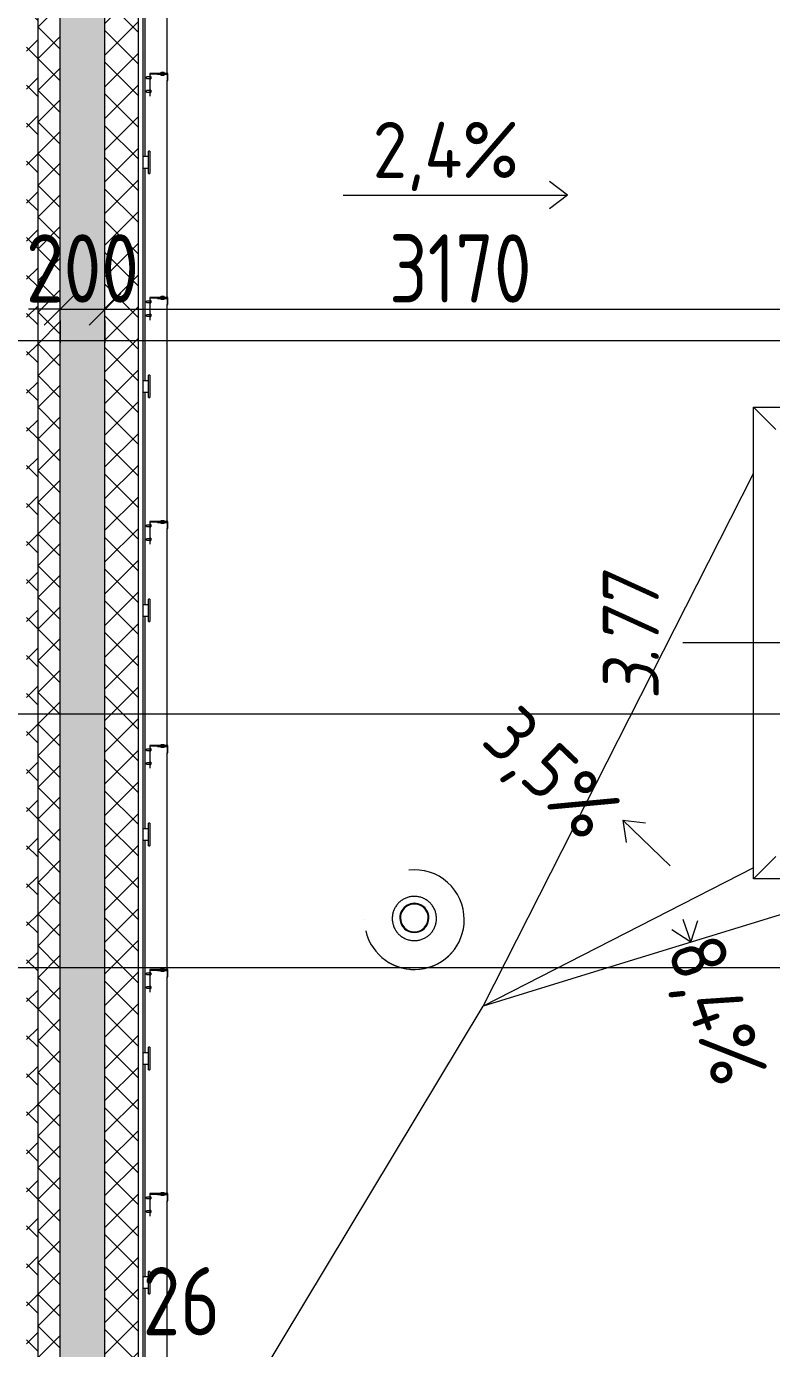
# Model space of a CAD drawing. Header units: millimetres. Extents: x -68946 to 690821, y -552984 to 293768.
# Drawn here: x 160017 to 163340, y -532555 to -526654 of the extents above; entities that cross this region are included whole.
import ezdxf

# ---------------------------------------------------------------- set-up
doc = ezdxf.new("R2010")
doc.units = ezdxf.units.MM
doc.linetypes.add('ADSK_Линия сетки', pattern=[2500, 2000, -250, 0, -250])
doc.layers.get('Defpoints').update_dxf_attribs({"color": 250})
for name, color, linetype, lineweight in [('Крыша', 7, 'Continuous', 5), ('Марки окон', 7, 'Continuous', 9), ('Оборудование', 7, 'Continuous', 9), ('Ограждение', 7, 'Continuous', 5), ('Оси', 250, 'Continuous', 9), ('Размеры', 7, 'Continuous', 9), ('Стены внутренние', 7, 'Continuous', 9), ('Стены наружные', 7, 'Continuous', 9), ('Стены отделка', 7, 'Continuous', 13), ('Стены перегородки', 7, 'Continuous', 13), ('Стены штриховка', 250, 'Continuous', 9)]:
    doc.layers.add(name, color=color, linetype=linetype, lineweight=lineweight)
doc.styles.add('GOST Common_2', font='', dxfattribs={"width": 0.8, "height": 350})
doc.styles.add('ISOCPEUR_1', font='isocpeur.ttf', dxfattribs={"width": 0.9, "height": 250})
doc.styles.add('ISOCPEUR_I', font='isocpeui.ttf', dxfattribs={"width": 0.9, "height": 12.5})
doc.styles.add('А3', font='ГОСТ тип А.ttf')
doc.styles.get('GOST Common_2').set_extended_font_data('GOST Common')
doc.dimstyles.new('ADSK_Основной_2_мм', dxfattribs={"dimscale": 304.8, "dimtxt": 201.142999, "dimasz": 0.463911, "dimexe": 0.492126, "dimexo": 0.492126, "dimgap": 0.098425, "dimtad": 1, "dimdec": 0, "dimdsep": 46, "dimtxsty": 'GOST Common_2', "dimblk1": 'OBLIQUE', "dimblk2": 'OBLIQUE', "dimsah": 1, "dimcen": 0.09, "dimdle": 0.492126, "dimazin": 0, "dimtfac": 1, "dimtdec": 4, "dimtix": 1, "dimtmove": 1, "dimatfit": 3, "dimfxl": 1, "dimtvp": 1, "dimtolj": 1, "dimtzin": 0, "dimlwd": 9, "dimlwe": 9, "dimarcsym": 2})
doc.dimstyles.new('ADSK_Основной_2_мм_1', dxfattribs={"dimscale": 304.8, "dimtxt": 201.142999, "dimasz": 0.463911, "dimexe": 0.492126, "dimexo": 0.492126, "dimgap": 0.098425, "dimtad": 1, "dimdec": 0, "dimdsep": 46, "dimtxsty": 'GOST Common_2', "dimblk1": 'OBLIQUE', "dimblk2": 'OBLIQUE', "dimsah": 1, "dimcen": 0.09, "dimdle": 0.492126, "dimazin": 0, "dimtfac": 1, "dimtdec": 4, "dimtix": 1, "dimtmove": 0, "dimatfit": 3, "dimfxl": 1, "dimtvp": 1, "dimtolj": 1, "dimtzin": 0, "dimlwd": 9, "dimlwe": 9, "dimarcsym": 2})
pattern_1 = [(45, (23667.23, -543980.64), (-70.71068, 70.71068), []), (135, (23667.23, -543980.64), (-70.71068, -70.71068), [])]

# ---------------------------------------------------------------- blocks, each defined once
blk = doc.blocks.new('Ограждение - Н_800-V11-АР3_Кладочный план кровли _17_930 С2-3')
at = {"layer": 'Ограждение'}
for p, q in [((-2, 85), (-5, 85)), ((-2, 85), (-5, 85)), ((-5, 75), (-5, 85)), ((-5, 85), (-5, 75)), ((-5, 75), (-5, 85)), ((-5, 85), (-5, 75)), ((-5, 75), (-2, 75)), ((-5, 75), (-2, 75)), ((0, 100), (-2, 100)), ((-2, 100), (-2, 2)), ((0, 0), (0, 100)), ((15, 83), (0, 83)), ((15, 83), (0, 83)), ((0, 77), (15, 77)), ((0, 77), (15, 77)), ((15, 82.6), (15, 83)), ((15, 83), (15, 77)), ((15, 82.6), (15, 83)), ((15, 83), (15, 82.6)), ((15, 77), (15, 77.4)), ((15, 77), (15, 77.4)), ((15, 77.4), (15, 77)), ((-78, 32), (-80, 32)), ((-80, 32), (-80, 2)), ((-80, 2), (-35, 2)), ((-80, 2), (-80, 0)), ((-78, 4), (-78, 32)), ((-35, 4), (-78, 4)), ((-64.5, 9), (-57.5, 9)), ((-64.5, 9), (-64.5, 4)), ((-57.5, 9), (-50.5, 9)), ((-57.5, 9), (-57.5, 4)), ((-50.5, 9), (-50.5, 4)), ((-35, 2), (-35, 4)), ((-2, 2), (-35, 2)), ((-2, 24), (-5, 24)), ((-2, 24), (-5, 24)), ((-5, 14), (-5, 24)), ((-5, 24), (-5, 14)), ((-5, 14), (-5, 24)), ((-5, 24), (-5, 14)), ((-5, 14), (-2, 14)), ((-5, 14), (-2, 14)), ((15, 22), (0, 22)), ((15, 22), (0, 22)), ((0, 16), (15, 16)), ((0, 16), (15, 16)), ((15, 21.6), (15, 22)), ((15, 22), (15, 16)), ((15, 21.6), (15, 22)), ((15, 22), (15, 21.6)), ((15, 16), (15, 16.4)), ((15, 16), (15, 16.4)), ((15, 16.4), (15, 16)), ((-80, 0), (0, 0)), ((-64.5, 0), (-64.5, -5)), ((-57.5, -5), (-64.5, -5)), ((-57.5, 0), (-57.5, -5)), ((-50.5, -5), (-57.5, -5)), ((-50.5, 0), (-50.5, -5))]:
    blk.add_line(p, q, dxfattribs=at)
blk = doc.blocks.new('Ограждение - Ограждение-36046496-АР3_Кладочный план кровли _17_930 С2-3')
at = {"rotation": 180}
for p in [(136900.001, 17117), (136900.001, 16117), (136900.001, 15117), (136900.001, 14117), (136900.001, 13117), (136900.001, 12117)]:
    blk.add_blockref('Ограждение - Н_800-V11-АР3_Кладочный план кровли _17_930 С2-3', p, dxfattribs=at)
blk = doc.blocks.new('TN_Удлинитель для кровельного ограждения - Удлинитель для кровельного ограждения ТехноНИКОЛЬ 200 мм-V20-АР3_Кладочный план кровли _17_930 С2-3')
at = {"layer": 'Ограждение'}
for p, q in [((136895, 11745.4), (136870, 11745.4)), ((136900, 11769.9), (136895, 11769.9)), ((136895, 11759.9), (136895, 11769.9)), ((136895, 11769.9), (136895, 11768.6)), ((136895, 11679.9), (136895, 11759.9)), ((136900, 11768.6), (136900, 11769.9)), ((136900, 11769.9), (136900, 11759.9)), ((136900, 11759.9), (136900, 11679.9)), ((136870, 11694.4), (136895, 11694.4)), ((136895, 11669.9), (136895, 11679.9)), ((136895, 11671.3), (136895, 11669.9)), ((136895, 11669.9), (136900, 11669.9)), ((136900, 11679.9), (136900, 11669.9)), ((136900, 11669.9), (136900, 11671.3))]:
    blk.add_line(p, q, dxfattribs=at)
blk = doc.blocks.new('TN_Аэратор кровельный ТехноНИКОЛЬ - Аэратор кровельный ТехноНИКОЛЬ 160х460мм-V48-АР3_Кладочный план кровли _17_930 С2-3')
at = {"layer": 'Оборудование'}
for p, q in [((137857.5, 13339.9), (137857.5, 13339.8)), ((138015, 13347.7), (138015, 13347.5)), ((138145, 13347.5), (138145, 13347.7)), ((138302.5, 13339.8), (138302.5, 13339.9))]:
    blk.add_line(p, q, dxfattribs=at)
at = {"layer": 'Оборудование', "flags": 128}
for points in [[(138178.7, 13344.9), (138178.7, 13348.9), (138178.4, 13352.8), (138178, 13356.7), (138177.5, 13360.7), (138176.8, 13364.5), (138175.9, 13368.4), (138174.9, 13372.2), (138173.7, 13376), (138172.4, 13379.7), (138170.9, 13383.4), (138169.3, 13387), (138167.6, 13390.5), (138165.7, 13394), (138163.7, 13397.4), (138161.5, 13400.7), (138159.2, 13403.9), (138156.8, 13407), (138154.2, 13410), (138151.6, 13412.9), (138148.8, 13415.7), (138145.9, 13418.4), (138142.9, 13421), (138139.8, 13423.5), (138136.6, 13425.8), (138133.3, 13428), (138130, 13430.1), (138126.5, 13432), (138123, 13433.8), (138119.4, 13435.4), (138115.8, 13436.9), (138112.1, 13438.3), (138108.3, 13439.5), (138104.5, 13440.5), (138100.7, 13441.5), (138096.8, 13442.2), (138092.9, 13442.8), (138089, 13443.2), (138085, 13443.5), (138081.1, 13443.6), (138077.1, 13443.6), (138073.2, 13443.4), (138069.3, 13443), (138065.3, 13442.5), (138061.4, 13441.9), (138057.6, 13441.1), (138053.8, 13440.1), (138050, 13439), (138046.2, 13437.7), (138042.6, 13436.3), (138038.9, 13434.7), (138035.4, 13433), (138031.9, 13431.1), (138028.5, 13429.1), (138025.2, 13427), (138021.9, 13424.7), (138018.8, 13422.3), (138015.7, 13419.8), (138012.8, 13417.2), (138009.9, 13414.5), (138007.2, 13411.6), (138004.6, 13408.6), (138002.1, 13405.6), (137999.8, 13402.4), (137997.5, 13399.2), (137995.4, 13395.8), (137993.5, 13392.4), (137991.6, 13388.9), (137989.9, 13385.3), (137988.4, 13381.7), (137987, 13378), (137985.7, 13374.2), (137984.7, 13370.5), (137983.7, 13366.6), (137982.9, 13362.8), (137982.3, 13358.9), (137981.8, 13354.9), (137981.5, 13351), (137981.3, 13347.1), (137981.3, 13344.9)], [(137981.3, 13344.9), (137981.4, 13341), (137981.6, 13337), (137982, 13333.1), (137982.6, 13329.2), (137983.3, 13325.3), (137984.1, 13321.5), (137985.1, 13317.6), (137986.3, 13313.9), (137987.6, 13310.2), (137989.1, 13306.5), (137990.7, 13302.9), (137992.4, 13299.3), (137994.3, 13295.9), (137996.4, 13292.5), (137998.5, 13289.2), (138000.8, 13286), (138003.3, 13282.9), (138005.8, 13279.8), (138008.5, 13276.9), (138011.2, 13274.1), (138014.1, 13271.4), (138017.1, 13268.8), (138020.2, 13266.4), (138023.4, 13264.1), (138026.7, 13261.9), (138030, 13259.8), (138033.5, 13257.9), (138037, 13256.1), (138040.6, 13254.4), (138044.2, 13252.9), (138047.9, 13251.6), (138051.7, 13250.4), (138055.5, 13249.3), (138059.4, 13248.4), (138063.2, 13247.7), (138067.1, 13247.1), (138071.1, 13246.6), (138075, 13246.3), (138078.9, 13246.2), (138082.9, 13246.3), (138086.8, 13246.5), (138090.8, 13246.8), (138094.7, 13247.3), (138098.6, 13248), (138102.4, 13248.8), (138106.3, 13249.8), (138110.1, 13250.9), (138113.8, 13252.2), (138117.5, 13253.6), (138121.1, 13255.2), (138124.6, 13256.9), (138128.1, 13258.7), (138131.5, 13260.7), (138134.9, 13262.9), (138138.1, 13265.1), (138141.3, 13267.5), (138144.3, 13270), (138147.2, 13272.6), (138150.1, 13275.4), (138152.8, 13278.3), (138155.4, 13281.2), (138157.9, 13284.3), (138160.3, 13287.4), (138162.5, 13290.7), (138164.6, 13294), (138166.6, 13297.5), (138168.4, 13301), (138170.1, 13304.5), (138171.6, 13308.2), (138173, 13311.9), (138174.3, 13315.6), (138175.4, 13319.4), (138176.3, 13323.2), (138177.1, 13327.1), (138177.7, 13331), (138178.2, 13334.9), (138178.5, 13338.9), (138178.7, 13342.8), (138178.7, 13344.9)]]:
    blk.add_lwpolyline(points, dxfattribs=at)
at = {"layer": 'Оборудование'}
for centre, major_axis, start_param, end_param in [((138080, 13339.9), (222.5, 0), 0, 1.68361), ((138080, 13347.7), (65, 0), 0, 3.141593), ((138080, 13347.7), (62, 0), 0, 3.141593), ((138080, 13347.5), (62, 0), 0.448799, 2.692794), ((138080, 13339.9), (222.5, 0), 3.365992, 6.283185), ((138080, 13347.7), (65, 0), 3.141593, 6.283185), ((138080, 13347.7), (62, 0), 3.141593, 6.283185), ((138080, 13347.5), (65, 0), 3.534292, 5.890486), ((138080, 13339.8), (222.5, 0), 4.191589, 5.609987)]:
    blk.add_ellipse(centre, major_axis=major_axis, ratio=0.999853, start_param=start_param, end_param=end_param, dxfattribs=at)
blk = doc.blocks.new('Ограждение - Ограждение-38210494-АР3_Кладочный план кровли _17_930 С2-3')
at = {"layer": 'Ограждение'}
for p, q in [((139592, 13522), (139592, 15628)), ((139692, 15528), (139592, 15628)), ((139592, 15628), (140658, 15628)), ((140558, 15528), (140658, 15628)), ((140658, 15628), (140658, 13522)), ((139592, 13522), (139692, 13622)), ((140558, 13622), (140658, 13522)), ((140658, 13522), (139592, 13522))]:
    blk.add_line(p, q, dxfattribs=at)
blk = doc.blocks.new('_Oblique')
at = {"color": 0, "linetype": 'ByBlock', "lineweight": -2}
blk.add_line((-0.5, -0.5), (0.5, 0.5), dxfattribs=at)
blk = doc.blocks.new('*D6294')
at = {"layer": 'Defpoints', "color": 0, "lineweight": 30, "transparency": 16777216}
for p in [(160367.2, -532869.2), (160393.2, -532969.2), (160393.2, -533460.6)]:
    blk.add_point(p, dxfattribs=at)
at = {"layer": 'Размеры', "color": 0, "lineweight": 9, "transparency": 16777216}
for p, q in [((160393.2, -533310.6), (160393.2, -532819.2)), ((160367.2, -532969.2), (160225.8, -532969.2)), ((160367.2, -532969.2), (160393.2, -532969.2)), ((160393.2, -532969.2), (160534.6, -532969.2)), ((160367.2, -533019.2), (160367.2, -533119.2))]:
    blk.add_line(p, q, dxfattribs=at)
at = {"layer": 'Размеры', "color": 0, "lineweight": 9, "transparency": 16777216, "xscale": 141.4, "yscale": 141.4, "zscale": 141.4}
blk.add_blockref('_Oblique', (160367.2, -532969.2), dxfattribs=at)
at = {"layer": 'Размеры', "color": 0, "lineweight": 9, "transparency": 16777216, "xscale": 141.4, "yscale": 141.4, "zscale": 141.4, "rotation": 180}
blk.add_blockref('_Oblique', (160393.2, -532969.2), dxfattribs=at)
at = {"layer": 'Размеры', "color": 0, "transparency": 16777216, "insert": (160535.2, -532191.5), "char_height": 304.8, "width": 302.737, "attachment_point": 1, "line_spacing_factor": 1.022761, "style": 'А3'}
blk.add_mtext('\\A1;26', dxfattribs=at)
blk = doc.blocks.new('*D6302')
at = {"layer": 'Defpoints', "color": 0, "lineweight": 30, "transparency": 16777216}
for p in [(164047.2, -530180.6), (164975.9, -530180.6), (161557.2, -533460.6)]:
    blk.add_point(p, dxfattribs=at)
at = {"layer": 'Размеры', "color": 0, "lineweight": 9, "transparency": 16777216}
for p, q in [((164975.9, -533610.6), (164975.9, -530030.6)), ((164197.2, -530180.6), (165125.9, -530180.6)), ((161707.2, -533460.6), (165125.9, -533460.6))]:
    blk.add_line(p, q, dxfattribs=at)
at = {"layer": 'Размеры', "color": 0, "lineweight": 9, "transparency": 16777216, "xscale": 141.4, "yscale": 141.4, "zscale": 141.4}
for p, rotation in [((164975.9, -530180.6), 90), ((164975.9, -533460.6), 270)]:
    blk.add_blockref('_Oblique', p, dxfattribs=dict(at, rotation=rotation))
at = {"layer": 'Размеры', "color": 0, "transparency": 16777216, "insert": (164793.5, -531820.6), "char_height": 304.8, "width": 605.475, "attachment_point": 5, "rotation": 90, "style": 'А3'}
blk.add_mtext('\\A1;3280', dxfattribs=at)
blk = doc.blocks.new('*D6355')
at = {"layer": 'Defpoints', "color": 0, "lineweight": 30, "transparency": 16777216}
for p in [(160167.2, -527816.6), (160367.2, -527816.6), (160367.2, -527916.6)]:
    blk.add_point(p, dxfattribs=at)
at = {"layer": 'Размеры', "color": 0, "lineweight": 9, "transparency": 16777216}
for p, q in [((160167.2, -527916.6), (160025.8, -527916.6)), ((160167.2, -527916.6), (160367.2, -527916.6)), ((160367.2, -527916.6), (160508.6, -527916.6)), ((160167.2, -527966.6), (160167.2, -528066.6)), ((160367.2, -527966.6), (160367.2, -528066.6))]:
    blk.add_line(p, q, dxfattribs=at)
at = {"layer": 'Размеры', "color": 0, "lineweight": 9, "transparency": 16777216, "xscale": 141.4, "yscale": 141.4, "zscale": 141.4}
blk.add_blockref('_Oblique', (160167.2, -527916.6), dxfattribs=at)
at = {"layer": 'Размеры', "color": 0, "lineweight": 9, "transparency": 16777216, "xscale": 141.4, "yscale": 141.4, "zscale": 141.4, "rotation": 180}
blk.add_blockref('_Oblique', (160367.2, -527916.6), dxfattribs=at)
at = {"layer": 'Размеры', "color": 0, "transparency": 16777216, "insert": (160267.2, -527734.2), "char_height": 304.8, "width": 454.106, "attachment_point": 5, "style": 'А3'}
blk.add_mtext('\\A1;200', dxfattribs=at)
blk = doc.blocks.new('*D6356')
at = {"layer": 'Defpoints', "color": 0, "lineweight": 30, "transparency": 16777216}
for p in [(160367.2, -527816.6), (163537.2, -527916.6), (163537.2, -528750.6)]:
    blk.add_point(p, dxfattribs=at)
at = {"layer": 'Размеры', "color": 0, "lineweight": 9, "transparency": 16777216}
for p, q in [((163537.2, -528600.6), (163537.2, -527766.6)), ((160217.2, -527916.6), (163687.2, -527916.6)), ((160367.2, -527966.6), (160367.2, -528066.6))]:
    blk.add_line(p, q, dxfattribs=at)
at = {"layer": 'Размеры', "color": 0, "lineweight": 9, "transparency": 16777216, "xscale": 141.4, "yscale": 141.4, "zscale": 141.4, "rotation": 180}
blk.add_blockref('_Oblique', (160367.2, -527916.6), dxfattribs=at)
at = {"layer": 'Размеры', "color": 0, "lineweight": 9, "transparency": 16777216, "xscale": 141.4, "yscale": 141.4, "zscale": 141.4}
blk.add_blockref('_Oblique', (163537.2, -527916.6), dxfattribs=at)
at = {"layer": 'Размеры', "color": 0, "transparency": 16777216, "insert": (161952.2, -527734.2), "char_height": 304.8, "width": 560.473, "attachment_point": 5, "style": 'А3'}
blk.add_mtext('\\A1;3170', dxfattribs=at)
blk = doc.blocks.new('*D6407')
at = {"layer": 'Defpoints', "color": 0, "lineweight": 30, "transparency": 16777216}
for p in [(168637.2, -528835.6), (168917.2, -529105.6), (168917.2, -529723.7)]:
    blk.add_point(p, dxfattribs=at)
at = {"layer": 'Размеры', "color": 0, "lineweight": 9, "transparency": 16777216}
for p, q in [((168637.2, -528985.6), (168637.2, -529873.7)), ((168917.2, -529255.6), (168917.2, -529873.7)), ((168637.2, -529723.7), (109903.3, -529723.7)), ((168917.2, -529723.7), (168487.2, -529723.7))]:
    blk.add_line(p, q, dxfattribs=at)
at = {"layer": 'Размеры', "color": 0, "lineweight": 9, "transparency": 16777216, "xscale": 141.4, "yscale": 141.4, "zscale": 141.4, "rotation": 180}
blk.add_blockref('_Oblique', (168637.2, -529723.7), dxfattribs=at)
at = {"layer": 'Размеры', "color": 0, "lineweight": 9, "transparency": 16777216, "xscale": 141.4, "yscale": 141.4, "zscale": 141.4}
blk.add_blockref('_Oblique', (168917.2, -529723.7), dxfattribs=at)
at = {"layer": 'Размеры', "color": 0, "transparency": 16777216, "insert": (110222.9, -529541.3), "char_height": 304.8, "attachment_point": 5, "style": 'А3'}
blk.add_mtext('\\A1;280', dxfattribs=at)

msp = doc.modelspace()

# ---------------------------------------------------------------- hatches: boundary and pattern name
at = {"layer": 'Стены внутренние', "lineweight": 5}
h = msp.add_hatch(dxfattribs=at)
h.set_pattern_fill('FP_13', color=256, style=0, pattern_type=2)
h.set_pattern_definition([(135, (23667.23, -543980.64), (-142.5612, -142.5612), []), (135, (23809.8, -543980.64), (-142.5612, -142.5612), [252.016, -50.403, 3.353, -47.05])])
h.paths.add_polyline_path([(160367.2308, -543955.6404), (160367.2308, -520429.6404), (160167.2308, -520429.6404), (160167.2308, -543955.6404)])
h.paths.add_polyline_path([(160171.2901, -520366.6404), (160223.2901, -520366.6404), (160223.2901, -519804.6404), (160171.2901, -519804.6404), (160171.2901, -520110.9666)])
h.paths.add_polyline_path([(160241.2901, -520366.6404), (160293.2901, -520366.6404), (160293.2901, -519804.6404), (160241.2901, -519804.6404), (160241.2901, -520110.9666)])
h.paths.add_polyline_path([(160311.2901, -520366.6404), (160363.2901, -520366.6404), (160363.2901, -519804.6404), (160311.2901, -519804.6404), (160311.2901, -520249.0755)])
h.paths.add_polyline_path([(160260.3331, -519741.6404), (160367.2308, -519741.6404), (160367.2308, -485005.6404), (160167.2308, -485005.6404), (160167.2308, -519741.6404), (160256.8609, -519741.6404)])
at = {"layer": 'Стены наружные', "lineweight": 5}
h = msp.add_hatch(dxfattribs=at)
h.set_pattern_fill('FP_34', color=256, style=0, pattern_type=2)
h.set_pattern_definition([(135, (23667.23, -543980.64), (-84.85281, -84.85281), []), (225, (23667.23, -543980.64), (84.85281, -84.85281), [])])
h.paths.add_polyline_path([(160067.2079, -544255.6404), (160067.2079, -520429.6404), (160017.2079, -520429.6404), (160017.2079, -544255.6404)])
h.paths.add_polyline_path([(160067.2079, -520366.6404), (160067.2079, -519804.6404), (160031.2901, -519804.6404), (160031.2901, -520366.6404)])
h.paths.add_polyline_path([(160067.2079, -519741.6404), (160067.2079, -484855.6404), (160017.2079, -484855.6404), (160017.7308, -489976.6404), (160031.2308, -489976.6404), (160030.9242, -490644.6404), (160017.2079, -490644.6404), (160017.2079, -519741.6404), (160025.0858, -519741.6404)])
h = msp.add_hatch(dxfattribs=at)
h.set_pattern_fill('FP_33', color=256, style=0, pattern_type=2)
h.set_pattern_definition(pattern_1)
h.paths.add_polyline_path([(160067.2079, -544155.6404), (160167.2079, -544155.6404), (160167.2079, -520429.6404), (160067.2079, -520429.6404), (160067.2079, -544141.9199)])
h.paths.add_polyline_path([(160067.2079, -520366.6404), (160083.2901, -520366.6404), (160083.1153, -519804.6404), (160067.2079, -519804.6404), (160067.2079, -519834.7487)])
h.paths.add_polyline_path([(160101.2901, -520366.6404), (160153.2901, -520366.6404), (160153.2901, -519804.6404), (160101.2901, -519804.6404), (160101.2901, -520110.9666)])
h.paths.add_polyline_path([(160067.2079, -519741.6404), (160167.2079, -519741.6404), (160167.2079, -484905.6404), (160067.2079, -484905.6404), (160067.2079, -519282.313)])
h.paths.add_polyline_path([(160083.5375, -490644.6404), (160083.2308, -490644.6404), (160083.5375, -489976.6404), (160101.2308, -489976.6404), (160100.9242, -490644.6404), (160084.4366, -490644.6404)])
h = msp.add_hatch(dxfattribs=at)
h.set_pattern_fill('FP_33', color=256, style=0, pattern_type=2)
h.set_pattern_definition(pattern_1)
h.paths.add_polyline_path([(160393.2308, -533371.641), (160517.2308, -533371.641), (160517.2308, -520429.6404), (160367.2308, -520429.6404), (160367.2308, -533371.641)])
h.paths.add_polyline_path([(160381.2901, -520366.6404), (160433.2901, -520366.6404), (160433.2901, -519804.6404), (160381.2901, -519804.6404), (160381.2901, -520249.0755)])
h.paths.add_polyline_path([(160472.4791, -520366.6404), (160503.2901, -520366.6404), (160503.2901, -519804.6404), (160451.2901, -519804.6404), (160451.2901, -520366.6404)])
h.paths.add_polyline_path([(160517.2308, -519741.6404), (160517.2308, -489924.641), (160367.2308, -489924.641), (160367.2308, -519741.6404), (160470.3182, -519741.6404)])
h.paths.add_polyline_path([(160437.5509, -486680.641), (160517.2308, -486680.641), (160517.2308, -485205.6404), (160367.2308, -485205.6404), (160367.2298, -486680.641)])

# ---------------------------------------------------------------- linework, layer by layer
at = {"layer": 'Крыша'}
for p, q in [((162053.7288, -531027.2973), (163259.2298, -528649.8564)), ((163259.2298, -530409.8588), (162053.7288, -531027.2973)), ((163900.4742, -530458.6404), (162647.4087, -530844.4891)), ((162647.4087, -530844.4891), (162053.7288, -531027.2973)), ((160757.2348, -533182.641), (162053.7288, -531027.2973))]:
    msp.add_line(p, q, dxfattribs=at)
at = {"layer": 'Марки окон'}
msp.add_line((163597.2298, -529405.6404), (162944.0585, -529405.6404), dxfattribs=at)
at = {"layer": 'Ограждение'}
for p, q in [((160645.2308, -526863.6923), (160645.2308, -525895.641)), ((160545.2308, -526286.2084), (160545.2308, -527235.2862)), ((160645.2308, -527863.6923), (160645.2308, -526895.641)), ((160545.2308, -527286.2084), (160545.2308, -528235.2862)), ((160645.2308, -528863.6923), (160645.2308, -527895.641)), ((160545.2308, -528286.2084), (160545.2308, -529235.2862)), ((160645.2308, -529863.6923), (160645.2308, -528895.641)), ((160545.2308, -529286.2084), (160545.2308, -530235.2862)), ((160645.2308, -530863.6923), (160645.2308, -529895.641)), ((160545.2308, -530286.2084), (160545.2308, -531235.2862)), ((160645.2308, -531863.6923), (160645.2308, -530895.641)), ((160545.2308, -531286.2084), (160545.2308, -532235.2862)), ((160645.2308, -532863.6923), (160645.2308, -531895.641)), ((160545.2308, -532286.2084), (160545.2308, -533235.2862))]:
    msp.add_line(p, q, dxfattribs=at)
at = {"layer": 'Оси', "linetype": 'ADSK_Линия сетки', "ltscale": 100}
for p, q in [((160167.2308, -547719.4803), (160167.2308, -482778.6358)), ((88763.207, -528055.6404), (180488.1093, -528055.6404)), ((180488.1093, -530855.5211), (122987.2298, -530855.5211))]:
    msp.add_line(p, q, dxfattribs=at)
at = {"layer": 'Размеры'}
for p, q in [((162430.2002, -527406.7309), (162350.2002, -527345.3447)), ((161430.2002, -527406.7309), (162430.2002, -527406.7309)), ((162430.2002, -527406.7309), (162350.2002, -527468.117)), ((162677.2877, -530197.2576), (162777.5103, -530208.3793)), ((162677.2877, -530197.2576), (162692.4845, -530296.9437)), ((162888.7594, -530400.2801), (162677.2877, -530197.2576)), ((162944.725, -530638.9681), (162980.3921, -530740.9233)), ((162980.3921, -530740.9233), (163011.9184, -530645.1405)), ((162980.3921, -530740.9233), (162896.0326, -530685.6809))]:
    msp.add_line(p, q, dxfattribs=at)
at = {"layer": 'Стены отделка', "lineweight": 5}
msp.add_line((160167.2079, -544155.6404), (160167.2079, -520429.6404), dxfattribs=at)
at = {"layer": 'Стены перегородки'}
for p, q in [((160067.2079, -520429.6404), (160067.2079, -544255.6404)), ((160167.2308, -544155.6404), (160167.2308, -520429.6404)), ((160367.2308, -543955.6404), (160367.2308, -520429.6404)), ((160537.2308, -533310.641), (160537.2308, -520429.6404))]:
    msp.add_line(p, q, dxfattribs=at)
at = {"layer": 'Стены штриховка'}
msp.add_line((160517.2308, -533310.641), (160517.2308, -520429.6404), dxfattribs=at)

# ---------------------------------------------------------------- block references
at = {"layer": 'Оборудование'}
msp.add_blockref('TN_Аэратор кровельный ТехноНИКОЛЬ - Аэратор кровельный ТехноНИКОЛЬ 160х460мм-V48-АР3_Кладочный план кровли _17_930 С2-3', (23667.2298, -543980.641), dxfattribs=at)
at = {"layer": 'Ограждение'}
for name, p in [('Ограждение - Ограждение-36046496-АР3_Кладочный план кровли _17_930 С2-3', (23667.2298, -543980.641)), ('TN_Удлинитель для кровельного ограждения - Удлинитель для кровельного ограждения ТехноНИКОЛЬ 200 мм-V20-АР3_Кладочный план кровли _17_930 С2-3', (23667.2298, -538980.641)), ('TN_Удлинитель для кровельного ограждения - Удлинитель для кровельного ограждения ТехноНИКОЛЬ 200 мм-V20-АР3_Кладочный план кровли _17_930 С2-3', (23667.2298, -539980.641)), ('Ограждение - Ограждение-38210494-АР3_Кладочный план кровли _17_930 С2-3', (23667.2298, -543980.641)), ('TN_Удлинитель для кровельного ограждения - Удлинитель для кровельного ограждения ТехноНИКОЛЬ 200 мм-V20-АР3_Кладочный план кровли _17_930 С2-3', (23667.2298, -540980.641)), ('TN_Удлинитель для кровельного ограждения - Удлинитель для кровельного ограждения ТехноНИКОЛЬ 200 мм-V20-АР3_Кладочный план кровли _17_930 С2-3', (23667.2298, -541980.641)), ('TN_Удлинитель для кровельного ограждения - Удлинитель для кровельного ограждения ТехноНИКОЛЬ 200 мм-V20-АР3_Кладочный план кровли _17_930 С2-3', (23667.2298, -542980.641)), ('TN_Удлинитель для кровельного ограждения - Удлинитель для кровельного ограждения ТехноНИКОЛЬ 200 мм-V20-АР3_Кладочный план кровли _17_930 С2-3', (23667.2298, -543980.641))]:
    msp.add_blockref(name, p, dxfattribs=at)

# ---------------------------------------------------------------- texts
at = {"layer": 'Марки окон', "insert": (162587.7043, -529658.8002), "char_height": 250, "width": 577.215, "attachment_point": 1, "rotation": 90, "style": 'ISOCPEUR_I'}
msp.add_mtext('3.77', dxfattribs=at)
at = {"layer": 'Размеры', "insert": (161561.7114, -527080.117), "char_height": 250, "width": 884.373142, "attachment_point": 1, "line_spacing_factor": 1.149209, "style": 'ISOCPEUR_1'}
msp.add_mtext('2,4%', dxfattribs=at)
at = {"layer": 'Размеры', "char_height": 250, "attachment_point": 1, "line_spacing_factor": 1.149209, "style": 'ISOCPEUR_1'}
for s, insert, width, rotation in [('3,5%', (162210.3535, -529670.2752), 854.495671, 316.16777754), ('8,4%', (163106.3314, -530687.1966), 884.373142, 289.28139289)]:
    msp.add_mtext(s, dxfattribs=dict(at, insert=insert, width=width, rotation=rotation))

# ---------------------------------------------------------------- dimensions: what is measured, and where the dimension line sits
at = {"layer": 'Размеры'}
for base, p1, p2, override, picture, middle in [((160367.2308, -527916.5813), (160167.2298, -527816.5964), (160367.2308, -527816.5964), {"dimtxt": 1, "dimlfac": 1, "dimpost": '<>', "dimtxsty": 'А3', "dimfxl": 200.001}, '*D6355', (160267.2303, -527734.1813)), ((163537.2298, -527916.5813), (160367.2308, -527816.5964), (163537.2298, -528750.6404), {"dimtxt": 1, "dimlfac": 1, "dimpost": '<>', "dimtxsty": 'А3', "dimfxl": 3304.743826}, '*D6356', (161952.2303, -527734.1813))]:
    dim = msp.add_linear_dim(base=base, p1=p1, p2=p2, dimstyle='ADSK_Основной_2_мм_1', override=override, dxfattribs=at)
    dim.commit()
    dim.dimension.update_dxf_attribs({"geometry": picture, "text_midpoint": middle})
for base, p1, p2, dimstyle, override, picture, middle in [((168917.2308, -529723.7025), (168637.2298, -528835.6398), (168917.2308, -529105.6398), 'ADSK_Основной_2_мм_1', {"dimtxt": 1, "dimlfac": 1, "dimpost": '<>', "dimtxsty": 'А3', "dimfxl": 2070}, '*D6407', (110222.863, -529723.7025)), ((160393.2308, -532969.1659), (160367.2308, -532869.181), (160393.2308, -533460.641), 'ADSK_Основной_2_мм', {"dimtxt": 1, "dimlfac": 1, "dimpost": '<>', "dimtxsty": 'А3', "dimfxl": 592.031185}, '*D6294', (160686.5253, -532627.9448))]:
    dim = msp.add_linear_dim(base=base, p1=p1, p2=p2, dimstyle=dimstyle, override=override, dxfattribs=at)
    dim.commit()
    dim.dimension.update_dxf_attribs({"geometry": picture, "text_midpoint": middle, "dimtype": 160})
dim = msp.add_linear_dim(base=(164975.8667, -530180.6404), p1=(161557.2298, -533460.641), p2=(164047.2298, -530180.6404), angle=90, dimstyle='ADSK_Основной_2_мм_1', override={"dimtxt": 1, "dimlfac": 1, "dimpost": '<>', "dimtxsty": 'А3', "dimfxl": 4118.070403}, dxfattribs=at)
dim.commit()
dim.dimension.update_dxf_attribs({"geometry": '*D6302', "text_midpoint": (164793.4667, -531820.6407)})

doc.saveas('drawing.dxf')
